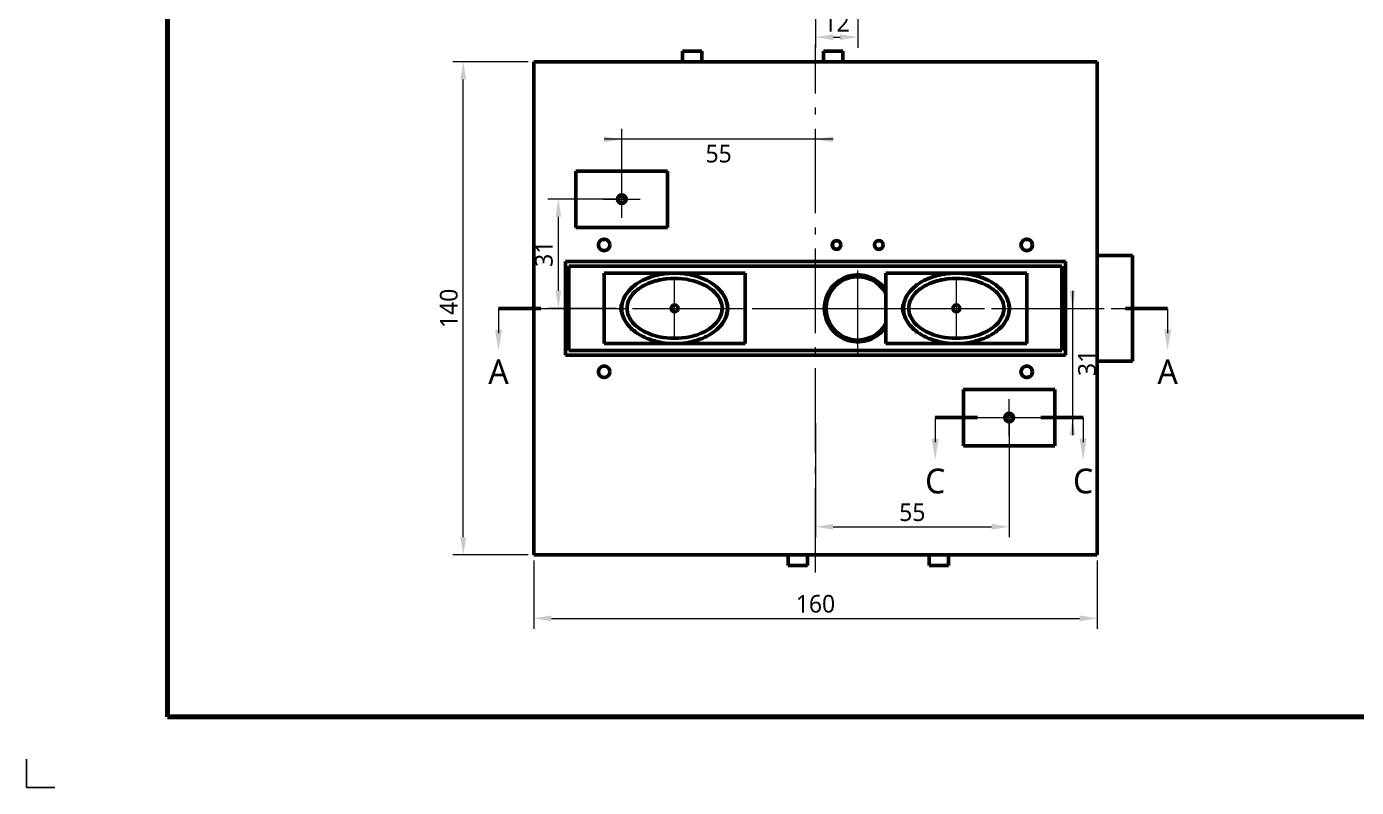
# Model space of a CAD drawing. Header units: millimetres. Extents: x 0 to 1800, y -680 to 297.
# Drawn here: x 460 to 648.8, y 0 to 108 of the extents above; entities that cross this region are included whole.
import ezdxf
from ezdxf.enums import TextEntityAlignment as Align

# ---------------------------------------------------------------- set-up
doc = ezdxf.new("R2010")
doc.units = ezdxf.units.MM
doc.linetypes.add('KS_CENTER', pattern=[17, 12, -2, 1, -2])
for name, color, linetype, lineweight in [('CENTER', 1, 'KS_CENTER', 18), ('CUT', 1, 'KS_CENTER', 18), ('CUT_THK', 1, 'Continuous', 50), ('DIM', 3, 'Continuous', 18), ('FRAME', 7, 'Continuous', 70), ('OUTLINE', 7, 'Continuous', 50), ('TABLE', 7, 'Continuous', 25), ('TEXT', 7, 'Continuous', 25)]:
    doc.layers.add(name, color=color, linetype=linetype, lineweight=lineweight)
doc.styles.add('KS', font='malgun.ttf')
doc.dimstyles.new('KS_00', dxfattribs={"dimtxt": 2.5, "dimasz": 2.5, "dimexe": 1.5, "dimexo": 0.8, "dimgap": 0.8, "dimtad": 1, "dimlfac": 50, "dimdsep": 46, "dimtxsty": 'KS', "dimcen": 0, "dimclrd": 3, "dimclre": 3, "dimclrt": 7, "dimazin": 3, "dimtfac": 0.7, "dimtmove": 0, "dimatfit": 3, "dimlwd": 18, "dimlwe": 18, "dimarcsym": 0})

# ---------------------------------------------------------------- blocks, each defined once
blk = doc.blocks.new('_CLOSEDFILLED')
at = {"color": 0, "linetype": 'ByBlock'}
blk.add_solid([(-1, 0.164), (0, 0), (-1, -0.164)], dxfattribs=at)
blk = doc.blocks.new('*D11')
at = {"color": 3, "lineweight": 18}
for p, q in [((112, 118.7), (112, 105)), ((118, 118.7), (118, 105)), ((114.5, 106.5), (115.5, 106.5))]:
    blk.add_line(p, q, dxfattribs=at)
at = {"layer": 'Defpoints'}
for p in [(112, 119.5), (118, 119.5), (112, 106.5)]:
    blk.add_point(p, dxfattribs=at)
at = {"layer": 'DIM', "color": 3, "xscale": 2.5, "yscale": 2.5, "rotation": 180}
blk.add_blockref('_CLOSEDFILLED', (112, 106.5), dxfattribs=at)
at = {"layer": 'DIM', "color": 3, "xscale": 2.5, "yscale": 2.5}
blk.add_blockref('_CLOSEDFILLED', (118, 106.5), dxfattribs=at)
at = {"layer": 'DIM', "color": 7, "insert": (115, 108.55), "char_height": 2.5, "attachment_point": 5, "style": 'KS'}
blk.add_mtext('12', dxfattribs=at)
blk = doc.blocks.new('*D20')
at = {"color": 3, "lineweight": 18}
for p, q in [((72, 32.2), (72, 22.5)), ((152, 32.2), (152, 22.5)), ((74.5, 24), (149.5, 24))]:
    blk.add_line(p, q, dxfattribs=at)
at = {"layer": 'Defpoints'}
for p in [(72, 33), (152, 33), (72, 24)]:
    blk.add_point(p, dxfattribs=at)
at = {"layer": 'DIM', "color": 3, "xscale": 2.5, "yscale": 2.5, "rotation": 180}
blk.add_blockref('_CLOSEDFILLED', (72, 24), dxfattribs=at)
at = {"layer": 'DIM', "color": 3, "xscale": 2.5, "yscale": 2.5}
blk.add_blockref('_CLOSEDFILLED', (152, 24), dxfattribs=at)
at = {"layer": 'DIM', "color": 7, "insert": (112, 26.05), "char_height": 2.5, "attachment_point": 5, "style": 'KS'}
blk.add_mtext('160', dxfattribs=at)
blk = doc.blocks.new('*D21')
at = {"color": 3, "lineweight": 18}
for p, q in [((71.2, 103), (60.5, 103)), ((62, 35.5), (62, 100.5)), ((71.2, 33), (60.5, 33))]:
    blk.add_line(p, q, dxfattribs=at)
at = {"layer": 'Defpoints'}
for p in [(72, 103), (62, 33), (72, 33)]:
    blk.add_point(p, dxfattribs=at)
at = {"layer": 'DIM', "color": 3, "xscale": 2.5, "yscale": 2.5}
for p, rotation in [((62, 103), 90), ((62, 33), 270)]:
    blk.add_blockref('_CLOSEDFILLED', p, dxfattribs=dict(at, rotation=rotation))
at = {"layer": 'DIM', "color": 7, "insert": (59.95, 68), "char_height": 2.5, "attachment_point": 5, "rotation": 90, "style": 'KS'}
blk.add_mtext('140', dxfattribs=at)
blk = doc.blocks.new('*D22')
at = {"color": 3, "lineweight": 18}
for p, q in [((112, 51.7), (112, 35.5)), ((139.5, 51.7), (139.5, 35.5)), ((114.5, 37), (137, 37))]:
    blk.add_line(p, q, dxfattribs=at)
at = {"layer": 'Defpoints'}
for p in [(112, 52.5), (139.5, 52.5), (112, 37)]:
    blk.add_point(p, dxfattribs=at)
at = {"layer": 'DIM', "color": 3, "xscale": 2.5, "yscale": 2.5, "rotation": 180}
blk.add_blockref('_CLOSEDFILLED', (112, 37), dxfattribs=at)
at = {"layer": 'DIM', "color": 3, "xscale": 2.5, "yscale": 2.5}
blk.add_blockref('_CLOSEDFILLED', (139.5, 37), dxfattribs=at)
at = {"layer": 'DIM', "color": 7, "insert": (125.75, 39.05), "char_height": 2.5, "attachment_point": 5, "style": 'KS'}
blk.add_mtext('55', dxfattribs=at)
blk = doc.blocks.new('*D23')
at = {"color": 3, "lineweight": 18}
for p, q in [((148.5, 70.5), (148.5, 50)), ((140.3, 68), (150, 68)), ((140.3, 52.5), (150, 52.5))]:
    blk.add_line(p, q, dxfattribs=at)
at = {"layer": 'Defpoints'}
for p in [(139.5, 68), (148.5, 68), (139.5, 52.5)]:
    blk.add_point(p, dxfattribs=at)
at = {"layer": 'DIM', "color": 3, "xscale": 2.5, "yscale": 2.5}
for p, rotation in [((148.5, 68), 270), ((148.5, 52.5), 90)]:
    blk.add_blockref('_CLOSEDFILLED', p, dxfattribs=dict(at, rotation=rotation))
at = {"layer": 'DIM', "color": 7, "insert": (150.55, 60.25), "char_height": 2.5, "attachment_point": 5, "rotation": 90, "style": 'KS'}
blk.add_mtext('31', dxfattribs=at)
blk = doc.blocks.new('*D24')
at = {"color": 3, "lineweight": 18}
for p, q in [((84.5, 84.3), (84.5, 93.5)), ((112, 84.3), (112, 93.5)), ((114.5, 92), (82, 92))]:
    blk.add_line(p, q, dxfattribs=at)
at = {"layer": 'Defpoints'}
for p in [(112, 92), (84.5, 83.5), (112, 83.5)]:
    blk.add_point(p, dxfattribs=at)
at = {"layer": 'DIM', "color": 3, "xscale": 2.5, "yscale": 2.5}
blk.add_blockref('_CLOSEDFILLED', (84.5, 92), dxfattribs=at)
at = {"layer": 'DIM', "color": 3, "xscale": 2.5, "yscale": 2.5, "rotation": 180}
blk.add_blockref('_CLOSEDFILLED', (112, 92), dxfattribs=at)
at = {"layer": 'DIM', "color": 7, "insert": (98.25, 89.95), "char_height": 2.5, "attachment_point": 5, "style": 'KS'}
blk.add_mtext('55', dxfattribs=at)
blk = doc.blocks.new('*D25')
at = {"color": 3, "lineweight": 18}
for p, q in [((83.7, 83.5), (74, 83.5)), ((75.5, 70.5), (75.5, 81)), ((83.7, 68), (74, 68))]:
    blk.add_line(p, q, dxfattribs=at)
at = {"layer": 'Defpoints'}
for p in [(84.5, 83.5), (75.5, 68), (84.5, 68)]:
    blk.add_point(p, dxfattribs=at)
at = {"layer": 'DIM', "color": 3, "xscale": 2.5, "yscale": 2.5}
for p, rotation in [((75.5, 83.5), 90), ((75.5, 68), 270)]:
    blk.add_blockref('_CLOSEDFILLED', p, dxfattribs=dict(at, rotation=rotation))
at = {"layer": 'DIM', "color": 7, "insert": (73.45, 75.75), "char_height": 2.5, "attachment_point": 5, "rotation": 90, "style": 'KS'}
blk.add_mtext('31', dxfattribs=at)
blk = doc.blocks.new('D-02_R03_1of3')
at = {"layer": 'CENTER'}
for p, q in [((112, 30.5), (112, 105.5)), ((84.5, 80.875), (84.5, 86.125)), ((81.875, 83.5), (87.125, 83.5)), ((118, 61.4), (118, 74.6)), ((92, 64), (92, 72)), ((132, 64), (132, 72)), ((69, 68), (159, 68)), ((88, 68), (96, 68)), ((111.4, 68), (124.6, 68)), ((128, 68), (136, 68)), ((139.5, 49.875), (139.5, 55.125)), ((136.875, 52.5), (142.125, 52.5))]:
    blk.add_line(p, q, dxfattribs=at)
at = {"layer": 'CUT'}
for p, q in [((73, 68), (156, 68)), ((135, 52.5), (144, 52.5))]:
    blk.add_line(p, q, dxfattribs=at)
at = {"layer": 'CUT_THK'}
for p, q in [((67, 68), (73, 68)), ((156, 68), (162, 68)), ((129, 52.5), (135, 52.5)), ((144, 52.5), (150, 52.5))]:
    blk.add_line(p, q, dxfattribs=at)
at = {"layer": 'DIM'}
for p, q in [((67, 68), (67, 64.5)), ((162, 68), (162, 64.5)), ((129, 52.5), (129, 49)), ((150, 52.5), (150, 49))]:
    blk.add_line(p, q, dxfattribs=at)
for points in [[(67, 62), (66.5, 65), (67.5, 65)], [(162, 62), (161.5, 65), (162.5, 65)], [(129, 46.5), (128.5, 49.5), (129.5, 49.5)], [(150, 46.5), (149.5, 49.5), (150.5, 49.5)]]:
    blk.add_solid(points, dxfattribs=at)
at = {"layer": 'FRAME'}
blk.add_lwpolyline([(20, 10), (410, 10), (410, 287), (20, 287)], close=True, dxfattribs=at)
at = {"layer": 'OUTLINE'}
for p, q in [((93.125, 104.5), (93.125, 103)), ((95.875, 104.5), (95.875, 103)), ((113.125, 104.5), (113.125, 103)), ((115.875, 104.5), (115.875, 103)), ((72, 103), (72, 33)), ((72, 103), (152, 103)), ((152, 103), (152, 33)), ((78, 87.5), (78, 79.5)), ((78, 87.5), (91, 87.5)), ((91, 87.5), (91, 79.5)), ((78, 79.5), (91, 79.5)), ((147.5, 74.65), (76.5, 74.65)), ((76.5, 74.65), (76.5, 61.35)), ((77, 74), (77, 62)), ((77, 74), (147, 74)), ((147, 74), (147, 62)), ((147.5, 74.65), (147.5, 61.35)), ((152, 75.5), (157, 75.5)), ((157, 75.5), (157, 60.5)), ((82, 73), (82, 63)), ((82, 73), (102, 73)), ((102, 73), (102, 63)), ((122, 73), (122, 63)), ((122, 73), (142, 73)), ((142, 73), (142, 63)), ((113.25165, 68.125), (113.50174, 68.125)), ((113.25165, 67.875), (113.50174, 67.875)), ((82, 63), (102, 63)), ((122, 63), (142, 63)), ((147.5, 61.35), (76.5, 61.35)), ((77, 62), (147, 62)), ((152, 60.5), (157, 60.5)), ((133, 56.5), (133, 48.5)), ((133, 56.5), (146, 56.5)), ((146, 56.5), (146, 48.5)), ((133, 48.5), (146, 48.5)), ((72, 33), (152, 33)), ((108.125, 31.5), (108.125, 33)), ((110.875, 31.5), (110.875, 33)), ((128.125, 31.5), (128.125, 33)), ((130.875, 31.5), (130.875, 33))]:
    blk.add_line(p, q, dxfattribs=at)
for points in [[(95.875, 104.5), (95.84053, 104.5), (95.73883, 104.5), (95.57502, 104.5), (95.3573, 104.5), (95.09659, 104.5), (94.80597, 104.5), (94.5, 104.5), (94.19403, 104.5), (93.90341, 104.5), (93.6427, 104.5), (93.42498, 104.5), (93.26117, 104.5), (93.15947, 104.5), (93.125, 104.5)], [(115.875, 104.5), (115.84053, 104.5), (115.73883, 104.5), (115.57502, 104.5), (115.3573, 104.5), (115.09659, 104.5), (114.80597, 104.5), (114.5, 104.5), (114.19403, 104.5), (113.90341, 104.5), (113.6427, 104.5), (113.42498, 104.5), (113.26117, 104.5), (113.15947, 104.5), (113.125, 104.5)], [(98.75, 68), (98.73613, 68.27232), (98.69491, 68.5419), (98.62745, 68.80616), (98.53545, 69.06301), (98.42096, 69.31074), (98.28625, 69.54811), (98.13354, 69.77442), (97.96494, 69.98927), (97.78242, 70.19253), (97.58774, 70.38427), (97.38243, 70.56469), (97.16784, 70.73407), (96.94515, 70.89273), (96.71536, 71.04105), (96.47935, 71.17935), (96.23788, 71.30797), (95.74115, 71.5375), (95.22954, 71.73199), (94.70645, 71.89341), (94.17465, 72.0234), (93.6363, 72.12323), (93.0933, 72.19388), (92.54733, 72.23601), (91.99989, 72.25), (91.45246, 72.23599), (90.90649, 72.19386), (90.36348, 72.1232), (89.82514, 72.02335), (89.29334, 71.89336), (88.77025, 71.73192), (88.25864, 71.53742), (87.76192, 71.30788), (87.52046, 71.17924), (87.28446, 71.04093), (87.05467, 70.89261), (86.83198, 70.73394), (86.6174, 70.56455), (86.4121, 70.38412), (86.21743, 70.19237), (86.03492, 69.9891), (85.86634, 69.77425), (85.71363, 69.54793), (85.57894, 69.31055), (85.46449, 69.06286), (85.37252, 68.80607), (85.30508, 68.54184), (85.26387, 68.27232), (85.25, 68.00005), (85.26386, 67.72777), (85.30507, 67.45824), (85.3725, 67.19399), (85.46447, 66.93719), (85.57891, 66.68951), (85.7136, 66.45213), (85.8663, 66.2258), (86.03488, 66.01094), (86.21739, 65.80767), (86.41206, 65.61592), (86.61736, 65.43549), (86.83194, 65.2661), (87.05462, 65.10742), (87.28441, 64.9591), (87.52042, 64.82079), (87.76188, 64.69215), (88.2586, 64.4626), (88.77021, 64.2681), (89.29329, 64.10666), (89.8251, 63.97666), (90.36344, 63.87681), (90.90645, 63.80614), (91.45242, 63.76401), (91.99986, 63.75), (92.54729, 63.76399), (93.09327, 63.80612), (93.63627, 63.87676), (94.17462, 63.9766), (94.70643, 64.10658), (95.22952, 64.26801), (95.74114, 64.46249), (96.23787, 64.69202), (96.47933, 64.82065), (96.71534, 64.95895), (96.94514, 65.10726), (97.16783, 65.26593), (97.38242, 65.43531), (97.58773, 65.61573), (97.78241, 65.80746), (97.96493, 66.01072), (98.13353, 66.22557), (98.28625, 66.45188), (98.42096, 66.68925), (98.53545, 66.93699), (98.62745, 67.19383), (98.69491, 67.4581), (98.73613, 67.72768), (98.75, 68)], [(86.19052, 71.16228), (86.46199, 71.37181), (86.75043, 71.57099), (87.05497, 71.75923), (87.37467, 71.93595), (87.70855, 72.10059), (88.05559, 72.25267), (88.41472, 72.3917), (88.78485, 72.51727), (89.16484, 72.62898), (89.55351, 72.72651), (89.94969, 72.80954), (90.35216, 72.87782), (90.75968, 72.93115), (91.171, 72.96936), (91.58486, 72.99233), (92, 73), (92.41514, 72.99233), (92.829, 72.96936), (93.24032, 72.93115), (93.64784, 72.87782), (94.05031, 72.80954), (94.44649, 72.72651), (94.83516, 72.62898), (95.21515, 72.51727), (95.58528, 72.3917), (95.94441, 72.25267), (96.29145, 72.10059), (96.62533, 71.93595), (96.94503, 71.75923), (97.24957, 71.57099), (97.53801, 71.37181), (97.80947, 71.16228)], [(87.81557, 71.33484), (88.19152, 71.50891), (88.58566, 71.6662), (88.99613, 71.80597), (89.42095, 71.92755), (89.85809, 72.03035), (90.30548, 72.1139), (90.76096, 72.17778), (91.22236, 72.2217)], [(138.75, 68), (138.73613, 68.27232), (138.69491, 68.5419), (138.62745, 68.80616), (138.53545, 69.06301), (138.42096, 69.31074), (138.28625, 69.54811), (138.13354, 69.77442), (137.96494, 69.98927), (137.78242, 70.19253), (137.58774, 70.38427), (137.38243, 70.56469), (137.16784, 70.73407), (136.94515, 70.89273), (136.71536, 71.04105), (136.47935, 71.17935), (136.23788, 71.30797), (135.74115, 71.5375), (135.22954, 71.73199), (134.70645, 71.89341), (134.17465, 72.0234), (133.6363, 72.12323), (133.0933, 72.19388), (132.54733, 72.23601), (131.99989, 72.25), (131.45246, 72.23599), (130.90649, 72.19386), (130.36348, 72.1232), (129.82514, 72.02335), (129.29334, 71.89336), (128.77025, 71.73192), (128.25864, 71.53742), (127.76192, 71.30788), (127.52046, 71.17924), (127.28446, 71.04093), (127.05467, 70.89261), (126.83198, 70.73394), (126.6174, 70.56455), (126.4121, 70.38412), (126.21743, 70.19237), (126.03492, 69.9891), (125.86634, 69.77425), (125.71363, 69.54793), (125.57894, 69.31055), (125.46449, 69.06286), (125.37252, 68.80607), (125.30508, 68.54184), (125.26387, 68.27232), (125.25, 68.00005), (125.26386, 67.72777), (125.30507, 67.45824), (125.3725, 67.19399), (125.46447, 66.93719), (125.57891, 66.68951), (125.7136, 66.45213), (125.8663, 66.2258), (126.03488, 66.01094), (126.21739, 65.80767), (126.41206, 65.61592), (126.61736, 65.43549), (126.83194, 65.2661), (127.05462, 65.10742), (127.28441, 64.9591), (127.52042, 64.82079), (127.76188, 64.69215), (128.2586, 64.4626), (128.77021, 64.2681), (129.29329, 64.10666), (129.8251, 63.97666), (130.36344, 63.87681), (130.90645, 63.80614), (131.45242, 63.76401), (131.99986, 63.75), (132.54729, 63.76399), (133.09327, 63.80612), (133.63627, 63.87676), (134.17462, 63.9766), (134.70643, 64.10658), (135.22952, 64.26801), (135.74114, 64.46249), (136.23787, 64.69202), (136.47933, 64.82065), (136.71534, 64.95895), (136.94514, 65.10726), (137.16783, 65.26593), (137.38242, 65.43531), (137.58773, 65.61573), (137.78241, 65.80746), (137.96493, 66.01072), (138.13353, 66.22557), (138.28625, 66.45188), (138.42096, 66.68925), (138.53545, 66.93699), (138.62745, 67.19383), (138.69491, 67.4581), (138.73613, 67.72768), (138.75, 68)], [(126.19052, 71.16228), (126.46199, 71.37181), (126.75043, 71.57099), (127.05497, 71.75923), (127.37467, 71.93595), (127.70855, 72.10059), (128.05559, 72.25267), (128.41472, 72.3917), (128.78485, 72.51727), (129.16484, 72.62898), (129.55351, 72.72651), (129.94969, 72.80954), (130.35216, 72.87782), (130.75968, 72.93115), (131.171, 72.96936), (131.58486, 72.99233), (132, 73), (132.41514, 72.99233), (132.829, 72.96936), (133.24032, 72.93115), (133.64784, 72.87782), (134.05031, 72.80954), (134.44649, 72.72651), (134.83516, 72.62898), (135.21515, 72.51727), (135.58528, 72.3917), (135.94441, 72.25267), (136.29145, 72.10059), (136.62533, 71.93595), (136.94503, 71.75923), (137.24957, 71.57099), (137.53801, 71.37181), (137.80947, 71.16228)], [(127.81557, 71.33484), (128.19152, 71.50891), (128.58566, 71.6662), (128.99613, 71.80597), (129.42095, 71.92755), (129.85809, 72.03035), (130.30548, 72.1139), (130.76096, 72.17778), (131.22236, 72.2217)], [(86.19052, 64.83772), (85.97716, 65.01955), (85.7723, 65.211), (85.57674, 65.4123), (85.39161, 65.62359), (85.21832, 65.8449), (85.05848, 66.07611), (84.91383, 66.31695), (84.78616, 66.56695), (84.67724, 66.82541), (84.58874, 67.09142), (84.52215, 67.36379), (84.47874, 67.64102), (84.45941, 67.92134), (84.4647, 68.2026), (84.49467, 68.48231), (84.54881, 68.75758), (84.64893, 69.09699), (84.78236, 69.42444), (84.94529, 69.73825), (85.13416, 70.03724), (85.34572, 70.32064), (85.57695, 70.58816), (85.82514, 70.83992), (86.08784, 71.07653)], [(86.19052, 64.83772), (85.99291, 65.00631), (85.8063, 65.18038), (85.63103, 65.35962), (85.46742, 65.54368), (85.31577, 65.73225), (85.17636, 65.92497), (85.04945, 66.12149), (84.93526, 66.32145), (84.83401, 66.52448), (84.74588, 66.73021), (84.67104, 66.93827), (84.60962, 67.14827), (84.56173, 67.35984), (84.52745, 67.57257), (84.50687, 67.78609), (84.5, 68), (84.50687, 68.21391), (84.52745, 68.42743), (84.56173, 68.64016), (84.60962, 68.85173), (84.67104, 69.06173), (84.74588, 69.26979), (84.83401, 69.47552), (84.93526, 69.67855), (85.04945, 69.87851), (85.17636, 70.07503), (85.31577, 70.26775), (85.46742, 70.45632), (85.63103, 70.64038), (85.8063, 70.81962), (85.99291, 70.99369), (86.19052, 71.16228)], [(85.69485, 69.51734), (85.85856, 69.76355), (86.0465, 70.00281), (86.25791, 70.23416), (86.49198, 70.4567)], [(86.78843, 70.70096), (86.87168, 70.76341)], [(87.43696, 71.13181), (87.49014, 71.1622)], [(97.80947, 71.16228), (98.00709, 70.99369), (98.1937, 70.81962), (98.36897, 70.64038), (98.53258, 70.45632), (98.68423, 70.26775), (98.82364, 70.07503), (98.95055, 69.87851), (99.06474, 69.67855), (99.16599, 69.47552), (99.25412, 69.26979), (99.32896, 69.06173), (99.39038, 68.85173), (99.43827, 68.64016), (99.47255, 68.42743), (99.49313, 68.21391), (99.5, 68)], [(99.54167, 68), (99.53322, 68.23307), (99.50772, 68.46486), (99.46573, 68.69413), (99.40792, 68.91982), (99.33507, 69.14106), (99.24809, 69.35712), (99.14792, 69.56742), (99.03555, 69.77152), (98.91198, 69.9691), (98.77822, 70.15995), (98.63522, 70.34394), (98.48388, 70.52105), (98.1593, 70.85484), (97.80947, 71.16228)], [(126.19052, 64.83772), (125.97716, 65.01955), (125.7723, 65.211), (125.57674, 65.4123), (125.39161, 65.62359), (125.21832, 65.8449), (125.05848, 66.07611), (124.91383, 66.31695), (124.78616, 66.56695), (124.67724, 66.82541), (124.58874, 67.09142), (124.52215, 67.36379), (124.47874, 67.64102), (124.45941, 67.92134), (124.4647, 68.2026), (124.49467, 68.48231), (124.54881, 68.75758), (124.64893, 69.09699), (124.78236, 69.42444), (124.94529, 69.73825), (125.13416, 70.03724), (125.34572, 70.32064), (125.57695, 70.58816), (125.82514, 70.83992), (126.08784, 71.07653)], [(126.19052, 64.83772), (125.99291, 65.00631), (125.8063, 65.18038), (125.63103, 65.35962), (125.46742, 65.54368), (125.31577, 65.73225), (125.17636, 65.92497), (125.04945, 66.12149), (124.93526, 66.32145), (124.83401, 66.52448), (124.74588, 66.73021), (124.67104, 66.93827), (124.60962, 67.14827), (124.56173, 67.35984), (124.52745, 67.57257), (124.50687, 67.78609), (124.5, 68), (124.50687, 68.21391), (124.52745, 68.42743), (124.56173, 68.64016), (124.60962, 68.85173), (124.67104, 69.06173), (124.74588, 69.26979), (124.83401, 69.47552), (124.93526, 69.67855), (125.04945, 69.87851), (125.17636, 70.07503), (125.31577, 70.26775), (125.46742, 70.45632), (125.63103, 70.64038), (125.8063, 70.81962), (125.99291, 70.99369), (126.19052, 71.16228)], [(125.69485, 69.51734), (125.85856, 69.76355), (126.0465, 70.00281), (126.25791, 70.23416), (126.49198, 70.4567)], [(126.78843, 70.70096), (126.87168, 70.76341)], [(127.43696, 71.13181), (127.49014, 71.1622)], [(137.80947, 71.16228), (138.00709, 70.99369), (138.1937, 70.81962), (138.36897, 70.64038), (138.53258, 70.45632), (138.68423, 70.26775), (138.82364, 70.07503), (138.95055, 69.87851), (139.06474, 69.67855), (139.16599, 69.47552), (139.25412, 69.26979), (139.32896, 69.06173), (139.39038, 68.85173), (139.43827, 68.64016), (139.47255, 68.42743), (139.49313, 68.21391), (139.5, 68)], [(139.54167, 68), (139.53322, 68.23307), (139.50772, 68.46486), (139.46573, 68.69413), (139.40792, 68.91982), (139.33507, 69.14106), (139.24809, 69.35712), (139.14792, 69.56742), (139.03555, 69.77152), (138.91198, 69.9691), (138.77822, 70.15995), (138.63522, 70.34394), (138.48388, 70.52105), (138.1593, 70.85484), (137.80947, 71.16228)], [(98.75, 67.99992), (98.73012, 67.67402), (98.6706, 67.35005), (98.5718, 67.0299), (98.43431, 66.71546), (98.25892, 66.40859), (98.04668, 66.11109), (97.79882, 65.82471), (97.51683, 65.55114)], [(99.5, 68), (99.49313, 67.78609), (99.47255, 67.57257), (99.43827, 67.35984), (99.39038, 67.14827), (99.32896, 66.93827), (99.25412, 66.73021), (99.16599, 66.52448), (99.06474, 66.32145), (98.95055, 66.12149), (98.82364, 65.92497), (98.68423, 65.73225), (98.53258, 65.54368), (98.36897, 65.35962), (98.1937, 65.18038), (98.00709, 65.00631), (97.80947, 64.83772)], [(99.54167, 68), (99.53322, 67.76693), (99.50772, 67.53514), (99.46573, 67.30587), (99.40792, 67.08018), (99.33507, 66.85894), (99.24809, 66.64288), (99.14792, 66.43258), (99.03555, 66.22848), (98.91198, 66.0309), (98.77822, 65.84005), (98.63522, 65.65606), (98.48388, 65.47895), (98.1593, 65.14516), (97.80947, 64.83772)], [(138.75, 67.99992), (138.73012, 67.67402), (138.6706, 67.35005), (138.5718, 67.0299), (138.43431, 66.71546), (138.25892, 66.40859), (138.04668, 66.11109), (137.79882, 65.82471), (137.51683, 65.55114)], [(139.5, 68), (139.49313, 67.78609), (139.47255, 67.57257), (139.43827, 67.35984), (139.39038, 67.14827), (139.32896, 66.93827), (139.25412, 66.73021), (139.16599, 66.52448), (139.06474, 66.32145), (138.95055, 66.12149), (138.82364, 65.92497), (138.68423, 65.73225), (138.53258, 65.54368), (138.36897, 65.35962), (138.1937, 65.18038), (138.00709, 65.00631), (137.80947, 64.83772)], [(139.54167, 68), (139.53322, 67.76693), (139.50772, 67.53514), (139.46573, 67.30587), (139.40792, 67.08018), (139.33507, 66.85894), (139.24809, 66.64288), (139.14792, 66.43258), (139.03555, 66.22848), (138.91198, 66.0309), (138.77822, 65.84005), (138.63522, 65.65606), (138.48388, 65.47895), (138.1593, 65.14516), (137.80947, 64.83772)], [(97.80947, 64.83772), (97.53801, 64.62819), (97.24957, 64.42901), (96.94503, 64.24077), (96.62533, 64.06405), (96.29145, 63.89941), (95.94441, 63.74733), (95.58528, 63.6083), (95.21515, 63.48273), (94.83516, 63.37102), (94.44649, 63.27349), (94.05031, 63.19046), (93.64784, 63.12218), (93.24032, 63.06885), (92.829, 63.03064), (92.41514, 63.00767), (92, 63), (91.58486, 63.00767), (91.171, 63.03064), (90.75968, 63.06885), (90.35216, 63.12218), (89.94969, 63.19046), (89.55351, 63.27349), (89.16484, 63.37102), (88.78485, 63.48273), (88.41472, 63.6083), (88.05559, 63.74733), (87.70855, 63.89941), (87.37467, 64.06405), (87.05497, 64.24077), (86.75043, 64.42901), (86.46199, 64.62819), (86.19052, 64.83772)], [(87.96692, 64.59204), (87.82196, 64.66199)], [(96.56304, 64.86819), (96.50986, 64.8378)], [(97.21157, 65.29904), (97.12832, 65.23659)], [(137.80947, 64.83772), (137.53801, 64.62819), (137.24957, 64.42901), (136.94503, 64.24077), (136.62533, 64.06405), (136.29145, 63.89941), (135.94441, 63.74733), (135.58528, 63.6083), (135.21515, 63.48273), (134.83516, 63.37102), (134.44649, 63.27349), (134.05031, 63.19046), (133.64784, 63.12218), (133.24032, 63.06885), (132.829, 63.03064), (132.41514, 63.00767), (132, 63), (131.58486, 63.00767), (131.171, 63.03064), (130.75968, 63.06885), (130.35216, 63.12218), (129.94969, 63.19046), (129.55351, 63.27349), (129.16484, 63.37102), (128.78485, 63.48273), (128.41472, 63.6083), (128.05559, 63.74733), (127.70855, 63.89941), (127.37467, 64.06405), (127.05497, 64.24077), (126.75043, 64.42901), (126.46199, 64.62819), (126.19052, 64.83772)], [(127.96692, 64.59204), (127.82196, 64.66199)], [(136.56304, 64.86819), (136.50986, 64.8378)], [(137.21157, 65.29904), (137.12832, 65.23659)], [(108.125, 31.5), (108.13365, 31.5), (108.15947, 31.5), (108.20216, 31.5), (108.26117, 31.5), (108.33575, 31.5), (108.42498, 31.5), (108.52773, 31.5), (108.6427, 31.5), (108.76846, 31.5), (108.90341, 31.5), (109.04587, 31.5), (109.19403, 31.5), (109.34605, 31.5), (109.5, 31.5)], [(109.5, 31.5), (109.65395, 31.5), (109.80597, 31.5), (109.95413, 31.5), (110.09659, 31.5), (110.23154, 31.5), (110.3573, 31.5), (110.47227, 31.5), (110.57502, 31.5), (110.66425, 31.5), (110.73883, 31.5), (110.79784, 31.5), (110.84053, 31.5), (110.86635, 31.5), (110.875, 31.5)], [(128.125, 31.5), (128.13365, 31.5), (128.15947, 31.5), (128.20216, 31.5), (128.26117, 31.5), (128.33575, 31.5), (128.42498, 31.5), (128.52773, 31.5), (128.6427, 31.5), (128.76846, 31.5), (128.90341, 31.5), (129.04587, 31.5), (129.19403, 31.5), (129.34605, 31.5), (129.5, 31.5)], [(129.5, 31.5), (129.65395, 31.5), (129.80597, 31.5), (129.95413, 31.5), (130.09659, 31.5), (130.23154, 31.5), (130.3573, 31.5), (130.47227, 31.5), (130.57502, 31.5), (130.66425, 31.5), (130.73883, 31.5), (130.79784, 31.5), (130.84053, 31.5), (130.86635, 31.5), (130.875, 31.5)]]:
    blk.add_lwpolyline(points, dxfattribs=at)
for centre, radius in [((84.5, 83.5), 0.625), ((84.5, 83.5), 0.5), ((82, 77), 0.825), ((82, 77), 0.8), ((115, 77), 0.625), ((115, 77), 0.6), ((121, 77), 0.625), ((121, 77), 0.6), ((142, 77), 0.825), ((142, 77), 0.8), ((92, 68), 0.5), ((132, 68), 0.5), ((82, 59), 0.825), ((82, 59), 0.8), ((142, 59), 0.825), ((142, 59), 0.8), ((139.5, 52.5), 0.625), ((139.5, 52.5), 0.5)]:
    blk.add_circle(centre, radius, dxfattribs=at)
for centre, radius, start, end in [((118, 68), 4.75, 32.6368975, 327.3631025), ((118, 68), 4.5, 27.2660445, 332.7339555), ((86, 68), 1.625, 154.1912891, 205.8344047), ((126, 68), 1.625, 154.1912891, 205.8344047)]:
    blk.add_arc(centre, radius, start, end, dxfattribs=at)
at = {"layer": 'TABLE'}
for q in [(0, 4), (4, 0)]:
    blk.add_line((0, 0), q, dxfattribs=at)
at = {"layer": 'TEXT', "style": 'KS'}
for s, p in [('A', (67, 59)), ('A', (162, 59)), ('C', (129, 43.5)), ('C', (150, 43.5))]:
    blk.add_text(s, height=3.5, dxfattribs=at).set_placement(p, align=Align.MIDDLE_CENTER)
at = {"layer": 'DIM'}
for base, p1, p2, picture, middle in [((112, 106.5), (112, 119.5), (118, 119.5), '*D11', (115, 108.55)), ((112, 92), (112, 83.5), (84.5, 83.5), '*D24', (98.25, 89.95)), ((112, 37), (112, 52.5), (139.5, 52.5), '*D22', (125.75, 39.05)), ((72, 24), (72, 33), (152, 33), '*D20', (112, 26.05))]:
    dim = blk.add_linear_dim(base=base, p1=p1, p2=p2, dimstyle='KS_00', dxfattribs=at)
    dim.commit()
    dim.dimension.update_dxf_attribs({"geometry": picture, "text_midpoint": middle})
for base, p1, p2, picture, middle in [((62, 33), (72, 33), (72, 103), '*D21', (59.95, 68)), ((75.5, 68), (84.5, 68), (84.5, 83.5), '*D25', (73.45, 75.75)), ((148.5, 68), (139.5, 68), (139.5, 52.5), '*D23', (150.55, 60.25))]:
    dim = blk.add_linear_dim(base=base, p1=p1, p2=p2, angle=90, dimstyle='KS_00', dxfattribs=at)
    dim.commit()
    dim.dimension.update_dxf_attribs({"geometry": picture, "text_midpoint": middle})

msp = doc.modelspace()

# ---------------------------------------------------------------- block references
msp.add_blockref('D-02_R03_1of3', (460, 0))

doc.saveas('drawing.dxf')
